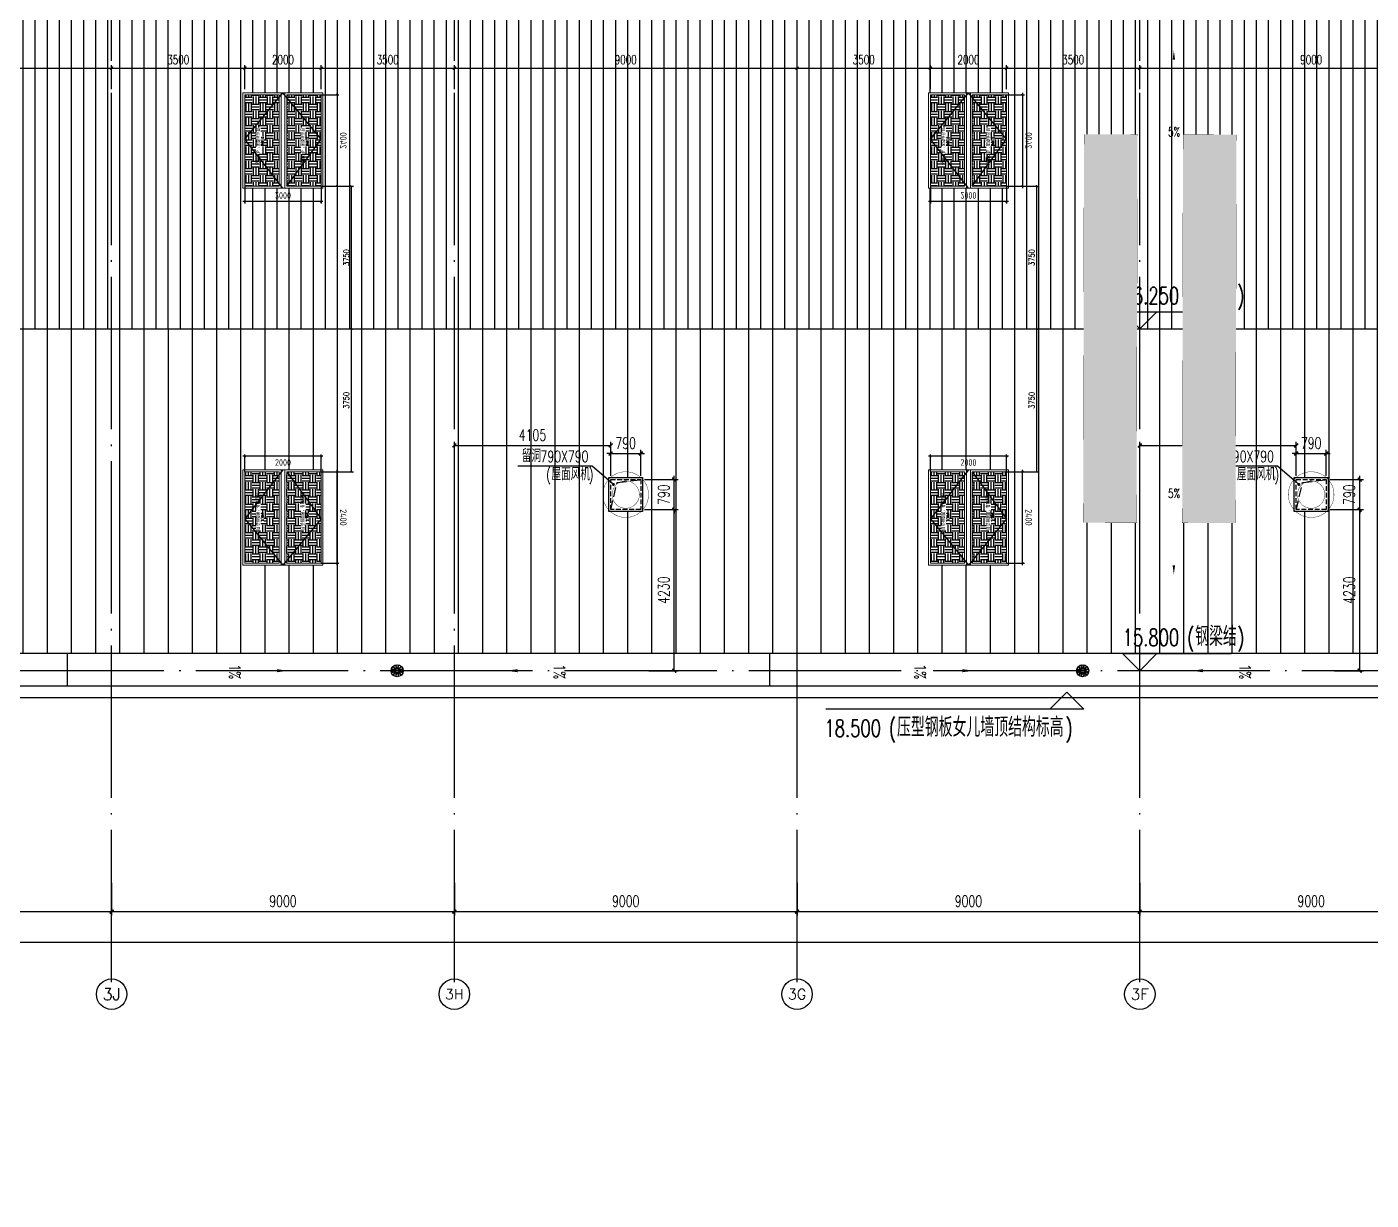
# Model space of a CAD drawing. Extents: x -1313754 to 847533, y 489853 to 941203.
# Drawn here: x 296921 to 332220, y 535016 to 565828 of the extents above; entities that cross this region are included whole.
import ezdxf
from ezdxf.enums import TextEntityAlignment as Align

# ---------------------------------------------------------------- set-up
doc = ezdxf.new("R2010")
doc.units = 0
doc.header["$LTSCALE"] = 1000
doc.header["$MEASUREMENT"] = 0
for name, pattern in [('DASH', [0.35, 0.25, -0.1]), ('DOTE', [2.42, 2, -0.2, 0.02, -0.2]), ('HIDDEN', [9.525, 6.35, -3.175])]:
    doc.linetypes.add(name, pattern=pattern)
doc.layers.get('Defpoints').update_dxf_attribs({"color": 210})
for name, color, linetype in [('99平面图例外参$0$A-HATCH-2', 251, 'Continuous'), ('A-AXIS-D', 1, 'Continuous'), ('A-AXIS-DOTE', 14, 'DOTE'), ('A-AXIS-DP', 126, 'Continuous'), ('A-AXIS-SYMB', 3, 'Continuous'), ('A-DRAIN', 142, 'Continuous'), ('A-HATCH-2', 251, 'Continuous'), ('A-LIN-V', 9, 'Continuous'), ('A-SFCE', 30, 'Continuous'), ('A-WINDOW', 140, 'Continuous'), ('AS-COLN', 6, 'Continuous'), ('AS-WALL', 40, 'Continuous'), ('AS-结构边线层', 200, 'Continuous'), ('DIM_SYMB', 3, 'Continuous'), ('E-电气标注', 84, 'Continuous'), ('PUB_TEXT', 7, 'Continuous'), ('SPACE', 7, 'Continuous'), ('SPACE_HATCH', 8, 'Continuous'), ('参考线', 8, 'Continuous'), ('外框', 1, 'HIDDEN'), ('文本', 4, 'Continuous'), ('暖通', 7, 'Continuous'), ('虹吸雨水斗', 6, 'Continuous')]:
    doc.layers.add(name, color=color, linetype=linetype)
doc.layers.add('A-加建区域', color=47, linetype='Continuous', plot=False)
doc.layers.add('成型线', color=3, linetype='Continuous', lineweight=18)
doc.styles.add('_TCH_AXIS', font='COMPLEX', dxfattribs={"bigfont": 'GBCBIG'})
doc.styles.add('_TCH_DIM', font='SIMPLEX', dxfattribs={"bigfont": 'GBCBIG'})
doc.styles.add('_TCH_DIM_T3', font='SIMPLEX', dxfattribs={"width": 0.705882, "bigfont": 'GBCBIG'})
doc.styles.add('_TCH_SPACE', font='SIMPLEX', dxfattribs={"height": 5, "bigfont": 'GBCBIG'})
doc.styles.get("Standard").update_dxf_attribs({"font": 'gbenor.shx', "bigfont": 'gbcbig.shx'})
doc.dimstyles.new('_TCH_ARCH&&100', dxfattribs={"dimtxt": 297.5, "dimasz": 100, "dimexe": 100, "dimexo": 100, "dimgap": 126.25, "dimtad": 1, "dimdec": 0, "dimzin": 0, "dimdsep": 46, "dimtxsty": '_TCH_DIM_T3', "dimblk": 'ARCHTICK', "dimcen": 0.09, "dimclrt": 7, "dimazin": 2, "dimtfac": 1, "dimtdec": 0, "dimtix": 1, "dimtmove": 2, "dimatfit": 3, "dimfxl": 0, "dimtolj": 1, "dimtzin": 0, "dimarcsym": 0})
doc.dimstyles.new('_TCH_ARCH&&50', dxfattribs={"dimtxt": 148.75, "dimasz": 50, "dimexe": 50, "dimexo": 50, "dimgap": 63.125, "dimtad": 1, "dimdec": 0, "dimzin": 0, "dimdsep": 46, "dimtxsty": '_TCH_DIM_T3', "dimblk": 'ARCHTICK', "dimcen": 0.09, "dimclrt": 7, "dimazin": 2, "dimtfac": 1, "dimtdec": 0, "dimtix": 1, "dimtmove": 2, "dimatfit": 3, "dimfxl": 0, "dimtolj": 1, "dimtzin": 0, "dimarcsym": 0})
doc.dimstyles.new('_TCH_ARCH&&80', dxfattribs={"dimtxt": 238, "dimasz": 80, "dimexe": 80, "dimexo": 80, "dimgap": 101, "dimtad": 1, "dimdec": 0, "dimzin": 0, "dimdsep": 46, "dimtxsty": '_TCH_DIM_T3', "dimblk": 'ARCHTICK', "dimcen": 0.09, "dimclrt": 7, "dimazin": 2, "dimtfac": 1, "dimtdec": 0, "dimtix": 1, "dimtmove": 2, "dimatfit": 3, "dimfxl": 0, "dimtolj": 1, "dimtzin": 0, "dimarcsym": 0})
pattern_1 = [(0, (0, 0), (187.5, 187.5), [187.5, -187.5]), (0, (0, 70.31), (187.5, 187.5), [187.5, -187.5]), (0, (0, 140.62), (187.5, 187.5), [187.5, -187.5]), (90, (23.44, 164.06), (-187.5, 187.5), [187.5, -187.5]), (90, (93.75, 164.06), (-187.5, 187.5), [187.5, -187.5]), (90, (164.06, 164.06), (-187.5, 187.5), [187.5, -187.5])]

# ---------------------------------------------------------------- blocks, each defined once
blk = doc.blocks.new('423432')
at = {"layer": 'A-AXIS-SYMB'}
for p, q in [((274177, 584820), (273727, 585270)), ((273727, 585270), (276577, 585270)), ((274177, 584820), (274627, 585270))]:
    blk.add_line(p, q, dxfattribs=at)
at = {"layer": 'PUB_TEXT', "style": '_TCH_DIM', "width": 0.705882}
for s, height, p in [('(', 446, (275422, 585470)), (')', 446, (276737, 585470)), ('15.800', 446.2, (273727, 585470))]:
    blk.add_text(s, height=height, dxfattribs=at).set_placement(p)
at = {"layer": 'PUB_TEXT', "style": '_TCH_DIM'}
blk.add_text('钢梁结', height=506.4, dxfattribs=at).set_placement((275632, 585470))
blk = doc.blocks.new('r43243')
at = {"layer": 'A-AXIS-SYMB'}
for p, q in [((274177, 557970), (273727, 558420)), ((273727, 558420), (276577, 558420)), ((274177, 557970), (274627, 558420))]:
    blk.add_line(p, q, dxfattribs=at)
at = {"layer": 'PUB_TEXT', "style": '_TCH_DIM', "width": 0.705882}
for s, height, p in [('(', 446, (275422, 558620)), (')', 446, (276737, 558620)), ('16.250', 446.2, (273727, 558620))]:
    blk.add_text(s, height=height, dxfattribs=at).set_placement(p)
at = {"layer": 'PUB_TEXT', "style": '_TCH_DIM'}
blk.add_text('钢梁结', height=506.4, dxfattribs=at).set_placement((275632, 558620))
blk = doc.blocks.new('rrrrrrrrrrrrrrrrrrrrr')
at = {"layer": 'A-HATCH-2'}
h = blk.add_hatch(dxfattribs=at)
h.set_pattern_fill('ANSI31', color=256, scale=200, angle=45)
h.set_pattern_definition([(90, (-500100, 0), (-317.5, 0), [])])
h.paths.add_polyline_path([(-313254.2, 565520), (-313554.2, 565520), (-313554.2, 557895), (-299145.1, 557895), (-266220, 557895), (-133684.3, 557895), (-128454.2, 557895), (-128454.2, 566420), (-313254.2, 566420)])
h = blk.add_hatch(dxfattribs=at)
h.set_pattern_fill('ANSI31', color=256, scale=400, angle=45)
h.set_pattern_definition([(90, (-500100, 0), (-635, 0), [])])
h.paths.add_polyline_path([(-266220, 557895), (-133684.3, 557895), (-128454.2, 557895), (-128454.2, 549370), (-313554.2, 549370), (-313554.2, 557895), (-278850, 557895)])
at = {"layer": 'A-AXIS-SYMB'}
for p, q in [((-175870, 548360), (-176320, 547910)), ((-175870, 548360), (-175420, 547910)), ((-175420, 547910), (-182200, 547910))]:
    blk.add_line(p, q, dxfattribs=at)
for points in [[(-173060, 563275, 0, 0, 0), (-173060, 565205, 0, 64, 0), (-173060, 564965, 0, 0, 0)], [(-173060, 553375, 0, 0, 0), (-173060, 551445, 0, 64, 0), (-173060, 551685, 0, 0, 0)]]:
    blk.add_lwpolyline(points, format="xyseb", dxfattribs=at)
at = {"layer": 'A-LIN-V'}
blk.add_lwpolyline([(-128454.2, 549370), (-313554.2, 549370)], dxfattribs=at)
at = {"layer": 'A-SFCE'}
for points in [[(-313554.2, 564570), (-313554.2, 548519.9), (-128454.2, 548519.9), (-128454.2, 621119.9), (-296103.2, 621120), (-313554.2, 567335.8), (-313554.2, 566670), (-313254.2, 566670)], [(-313254.2, 564870), (-313854.2, 564870), (-313854.2, 548219.9), (-128154.2, 548219.9)], [(-313554.2, 557895), (-128454.2, 557895)]]:
    blk.add_lwpolyline(points, dxfattribs=at)
at = {"layer": 'A-WINDOW'}
for name, p in [('r43243', (-448131.6, -75)), ('423432', (-448131.6, -35900))]:
    blk.add_blockref(name, p, dxfattribs=at)
at = {"layer": 'PUB_TEXT', "style": '_TCH_DIM', "width": 0.705882}
for s, height, p in [('5%', 238, (-173212, 562953)), ('5%', 238, (-173212, 553459)), ('18.500', 446.25, (-182235, 547185)), ('(', 446.2, (-180540, 547185)), (')', 446.2, (-175906.6, 547185))]:
    blk.add_text(s, height=height, dxfattribs=at).set_placement(p)
at = {"layer": 'PUB_TEXT', "style": '_TCH_DIM'}
blk.add_text('压型钢板女儿墙顶结构标高', height=506.383, dxfattribs=at).set_placement((-180330, 547185))
blk = doc.blocks.new('_ArchTick')
at = {"color": 0, "linetype": 'ByBlock', "const_width": 0.4}
blk.add_lwpolyline([(-0.5, -0.5), (0.5, 0.5)], dxfattribs=at)
blk = doc.blocks.new('44')
at = {"layer": 'A-AXIS-DP', "color": 1}
for p, q in [((280302, 745270), (280302, 747370)), ((277446, 744900), (279946, 744900))]:
    blk.add_line(p, q, dxfattribs=at)
for p, xscale, yscale, zscale, rotation in [((280302, 747320), -50.00000000000003, 50.00000000000003, 50.00000000000001, 270), ((280302, 745320), -50.00000000000001, 50.00000000000001, 50.00000000000001, 90), ((279896, 744900), -50, 50, 50, 180)]:
    blk.add_blockref('_ArchTick', p, dxfattribs=dict(at, xscale=xscale, yscale=yscale, zscale=zscale, rotation=rotation))
at = {"layer": 'A-AXIS-DP', "color": 1, "xscale": -50, "yscale": 50, "zscale": 50}
blk.add_blockref('_ArchTick', (277496, 744900), dxfattribs=at)
at = {"layer": 'A-AXIS-DP', "color": 1, "insert": (278696, 744737), "char_height": 175, "attachment_point": 5, "rotation": 180}
blk.add_mtext('\\A1;2400', dxfattribs=at)
blk.add_wipeout([(277446, 745270), (279946, 745270), (279946, 747370), (277446, 747370)]).dxf.layer = '参考线'
at = {"layer": 'SPACE_HATCH'}
h = blk.add_hatch(dxfattribs=at)
h.set_pattern_fill('土壤', color=1, scale=50, style=0)
h.set_pattern_definition(pattern_1)
h.paths.add_polyline_path([(277496, 746420), (279896, 746420), (279896, 747320), (277496, 747320)])
h.paths.add_polyline_path([(278352, 746904), (279057, 746904), (279057, 747034), (278352, 747034)])
h.paths.add_polyline_path([(278591, 746811), (278817, 746811), (278817, 746895), (278591, 746895)])
h = blk.add_hatch(dxfattribs=at)
h.set_pattern_fill('土壤', color=1, scale=50, style=0)
h.set_pattern_definition(pattern_1)
h.paths.add_polyline_path([(277496, 746220), (279896, 746220), (279896, 745320), (277496, 745320)])
h.paths.add_polyline_path([(278352, 745724), (279057, 745724), (279057, 745854), (278352, 745854)])
h.paths.add_polyline_path([(278591, 745631), (278817, 745631), (278817, 745715), (278591, 745715)])
at = {"layer": 'A-AXIS-DP', "color": 1}
for p, q in [((279906, 747320), (280352, 747320)), ((277496, 745320), (277496, 744850)), ((279896, 745320), (279896, 744850)), ((279906, 745320), (280352, 745320))]:
    blk.add_line(p, q, dxfattribs=at)
at = {"layer": '外框'}
for points in [[(279946, 746320), (278658, 747320), (277446, 746320)], [(279896, 746220), (278658, 745320), (277446, 746320)]]:
    blk.add_lwpolyline(points, dxfattribs=at)
at = {"layer": '成型线'}
for p, q in [((279946, 745270), (279946, 747370)), ((277446, 746370), (279946, 746370)), ((277446, 746270), (279946, 746270)), ((277496, 746420), (279896, 746420)), ((277496, 746220), (279896, 746220))]:
    blk.add_line(p, q, dxfattribs=at)
for points in [[(279946, 745270), (277446, 745270), (277446, 747370), (279946, 747370)], [(277496, 746420), (277496, 747320), (279896, 747320), (279896, 746420)], [(279896, 746220), (279896, 745320), (277496, 745320), (277496, 746220)]]:
    blk.add_lwpolyline(points, dxfattribs=at)
at = {"layer": 'A-AXIS-DP', "color": 1, "insert": (280139, 746320), "char_height": 175, "attachment_point": 5, "rotation": 270}
blk.add_mtext('\\A1;2000', dxfattribs=at)
at = {"layer": 'SPACE', "color": 1, "style": '_TCH_SPACE'}
for p in [(278365, 746930), (278365, 745750)]:
    blk.add_text('自然排烟窗，有效面积', height=96.5, dxfattribs=at).set_placement(p)
at = {"layer": 'SPACE', "color": 1, "style": '_TCH_SPACE', "width": 0.705882}
for s, height, p in [('2.16m', 59.5, (278600, 746828)), ('2', 29.8, (278792, 746863)), ('2.16m', 59.5, (278600, 745648)), ('2', 29.8, (278792, 745683))]:
    blk.add_text(s, height=height, dxfattribs=at).set_placement(p)
blk = doc.blocks.new('*D2538')
at = {"layer": 'A-WINDOW', "color": 0, "lineweight": -2}
for p, q in [((367696, 714320), (368446, 714320)), ((368396, 710570), (368396, 714320)), ((367696, 710570), (368446, 710570))]:
    blk.add_line(p, q, dxfattribs=at)
at = {"layer": 'Defpoints', "color": 0}
for p in [(367646, 714320), (368396, 714320), (367646, 710570)]:
    blk.add_point(p, dxfattribs=at)
at = {"layer": 'A-WINDOW', "color": 0, "lineweight": -2, "xscale": 50, "yscale": 50, "zscale": 50}
for p, rotation in [((368396, 714320), 90), ((368396, 710570), 270)]:
    blk.add_blockref('_ArchTick', p, dxfattribs=dict(at, rotation=rotation))
at = {"layer": 'A-WINDOW', "color": 7, "insert": (368258, 712445), "char_height": 148.8, "attachment_point": 5, "rotation": 90, "style": '_TCH_DIM_T3'}
blk.add_mtext('\\A1;3750', dxfattribs=at)
blk = doc.blocks.new('*D2539')
at = {"layer": 'A-WINDOW', "color": 0, "lineweight": -2}
for p, q in [((367696, 718070), (368446, 718070)), ((368396, 714320), (368396, 718070)), ((367696, 714320), (368446, 714320))]:
    blk.add_line(p, q, dxfattribs=at)
at = {"layer": 'Defpoints', "color": 0}
for p in [(367646, 718070), (368396, 718070), (367646, 714320)]:
    blk.add_point(p, dxfattribs=at)
at = {"layer": 'A-WINDOW', "color": 0, "lineweight": -2, "xscale": 50, "yscale": 50, "zscale": 50}
for p, rotation in [((368396, 718070), 90), ((368396, 714320), 270)]:
    blk.add_blockref('_ArchTick', p, dxfattribs=dict(at, rotation=rotation))
at = {"layer": 'A-WINDOW', "color": 7, "insert": (368258, 716195), "char_height": 148.8, "attachment_point": 5, "rotation": 90, "style": '_TCH_DIM_T3'}
blk.add_mtext('\\A1;3750', dxfattribs=at)
blk = doc.blocks.new('*D1984')
at = {"layer": 'A-AXIS-DP', "color": 0, "lineweight": -2}
for p, q in [((290146, 564191), (290146, 564825)), ((299146, 564191), (299146, 564825)), ((290146, 564745), (299146, 564745))]:
    blk.add_line(p, q, dxfattribs=at)
at = {"layer": 'Defpoints', "color": 0}
for p in [(299146, 564745), (290146, 564111), (299146, 564111)]:
    blk.add_point(p, dxfattribs=at)
at = {"layer": 'A-AXIS-DP', "color": 0, "lineweight": -2, "xscale": 80, "yscale": 80, "zscale": 80, "rotation": 180}
blk.add_blockref('_ArchTick', (290146, 564745), dxfattribs=at)
at = {"layer": 'A-AXIS-DP', "color": 0, "lineweight": -2, "xscale": 80, "yscale": 80, "zscale": 80}
blk.add_blockref('_ArchTick', (299146, 564745), dxfattribs=at)
at = {"layer": 'A-AXIS-DP', "color": 7, "insert": (294646, 564965), "char_height": 238, "attachment_point": 5, "style": '_TCH_DIM_T3'}
blk.add_mtext('\\A1;9000', dxfattribs=at)
blk = doc.blocks.new('*D1985')
at = {"layer": 'A-AXIS-DP', "color": 0, "lineweight": -2}
for p, q in [((299146, 564191), (299146, 564825)), ((302646, 564191), (302646, 564825)), ((299146, 564745), (302646, 564745))]:
    blk.add_line(p, q, dxfattribs=at)
at = {"layer": 'Defpoints', "color": 0}
for p in [(302646, 564745), (299146, 564111), (302646, 564111)]:
    blk.add_point(p, dxfattribs=at)
at = {"layer": 'A-AXIS-DP', "color": 0, "lineweight": -2, "xscale": 80, "yscale": 80, "zscale": 80, "rotation": 180}
blk.add_blockref('_ArchTick', (299146, 564745), dxfattribs=at)
at = {"layer": 'A-AXIS-DP', "color": 0, "lineweight": -2, "xscale": 80, "yscale": 80, "zscale": 80}
blk.add_blockref('_ArchTick', (302646, 564745), dxfattribs=at)
at = {"layer": 'A-AXIS-DP', "color": 7, "insert": (300896, 564965), "char_height": 238, "attachment_point": 5, "style": '_TCH_DIM_T3'}
blk.add_mtext('\\A1;3500', dxfattribs=at)
blk = doc.blocks.new('*D1986')
at = {"layer": 'A-AXIS-DP', "color": 0, "lineweight": -2}
for p, q in [((302646, 564191), (302646, 564825)), ((304646, 564191), (304646, 564825)), ((302646, 564745), (304646, 564745))]:
    blk.add_line(p, q, dxfattribs=at)
at = {"layer": 'Defpoints', "color": 0}
for p in [(304646, 564745), (302646, 564111), (304646, 564111)]:
    blk.add_point(p, dxfattribs=at)
at = {"layer": 'A-AXIS-DP', "color": 0, "lineweight": -2, "xscale": 80, "yscale": 80, "zscale": 80, "rotation": 180}
blk.add_blockref('_ArchTick', (302646, 564745), dxfattribs=at)
at = {"layer": 'A-AXIS-DP', "color": 0, "lineweight": -2, "xscale": 80, "yscale": 80, "zscale": 80}
blk.add_blockref('_ArchTick', (304646, 564745), dxfattribs=at)
at = {"layer": 'A-AXIS-DP', "color": 7, "insert": (303646, 564965), "char_height": 238, "attachment_point": 5, "style": '_TCH_DIM_T3'}
blk.add_mtext('\\A1;2000', dxfattribs=at)
blk = doc.blocks.new('*D1987')
at = {"layer": 'A-AXIS-DP', "color": 0, "lineweight": -2}
for p, q in [((304646, 564191), (304646, 564825)), ((308146, 564191), (308146, 564825)), ((304646, 564745), (308146, 564745))]:
    blk.add_line(p, q, dxfattribs=at)
at = {"layer": 'Defpoints', "color": 0}
for p in [(308146, 564745), (304646, 564111), (308146, 564111)]:
    blk.add_point(p, dxfattribs=at)
at = {"layer": 'A-AXIS-DP', "color": 0, "lineweight": -2, "xscale": 80, "yscale": 80, "zscale": 80, "rotation": 180}
blk.add_blockref('_ArchTick', (304646, 564745), dxfattribs=at)
at = {"layer": 'A-AXIS-DP', "color": 0, "lineweight": -2, "xscale": 80, "yscale": 80, "zscale": 80}
blk.add_blockref('_ArchTick', (308146, 564745), dxfattribs=at)
at = {"layer": 'A-AXIS-DP', "color": 7, "insert": (306396, 564965), "char_height": 238, "attachment_point": 5, "style": '_TCH_DIM_T3'}
blk.add_mtext('\\A1;3500', dxfattribs=at)
blk = doc.blocks.new('*D1988')
at = {"layer": 'A-AXIS-DP', "color": 0, "lineweight": -2}
for p, q in [((308146, 564191), (308146, 564825)), ((317146, 564191), (317146, 564825)), ((308146, 564745), (317146, 564745))]:
    blk.add_line(p, q, dxfattribs=at)
at = {"layer": 'Defpoints', "color": 0}
for p in [(317146, 564745), (308146, 564111), (317146, 564111)]:
    blk.add_point(p, dxfattribs=at)
at = {"layer": 'A-AXIS-DP', "color": 0, "lineweight": -2, "xscale": 80, "yscale": 80, "zscale": 80, "rotation": 180}
blk.add_blockref('_ArchTick', (308146, 564745), dxfattribs=at)
at = {"layer": 'A-AXIS-DP', "color": 0, "lineweight": -2, "xscale": 80, "yscale": 80, "zscale": 80}
blk.add_blockref('_ArchTick', (317146, 564745), dxfattribs=at)
at = {"layer": 'A-AXIS-DP', "color": 7, "insert": (312646, 564965), "char_height": 238, "attachment_point": 5, "style": '_TCH_DIM_T3'}
blk.add_mtext('\\A1;9000', dxfattribs=at)
blk = doc.blocks.new('*D1989')
at = {"layer": 'A-AXIS-DP', "color": 0, "lineweight": -2}
for p, q in [((317146, 564191), (317146, 564825)), ((320646, 564191), (320646, 564825)), ((317146, 564745), (320646, 564745))]:
    blk.add_line(p, q, dxfattribs=at)
at = {"layer": 'Defpoints', "color": 0}
for p in [(320646, 564745), (317146, 564111), (320646, 564111)]:
    blk.add_point(p, dxfattribs=at)
at = {"layer": 'A-AXIS-DP', "color": 0, "lineweight": -2, "xscale": 80, "yscale": 80, "zscale": 80, "rotation": 180}
blk.add_blockref('_ArchTick', (317146, 564745), dxfattribs=at)
at = {"layer": 'A-AXIS-DP', "color": 0, "lineweight": -2, "xscale": 80, "yscale": 80, "zscale": 80}
blk.add_blockref('_ArchTick', (320646, 564745), dxfattribs=at)
at = {"layer": 'A-AXIS-DP', "color": 7, "insert": (318896, 564965), "char_height": 238, "attachment_point": 5, "style": '_TCH_DIM_T3'}
blk.add_mtext('\\A1;3500', dxfattribs=at)
blk = doc.blocks.new('*D1990')
at = {"layer": 'A-AXIS-DP', "color": 0, "lineweight": -2}
for p, q in [((320646, 564191), (320646, 564825)), ((322646, 564191), (322646, 564825)), ((320646, 564745), (322646, 564745))]:
    blk.add_line(p, q, dxfattribs=at)
at = {"layer": 'Defpoints', "color": 0}
for p in [(322646, 564745), (320646, 564111), (322646, 564111)]:
    blk.add_point(p, dxfattribs=at)
at = {"layer": 'A-AXIS-DP', "color": 0, "lineweight": -2, "xscale": 80, "yscale": 80, "zscale": 80, "rotation": 180}
blk.add_blockref('_ArchTick', (320646, 564745), dxfattribs=at)
at = {"layer": 'A-AXIS-DP', "color": 0, "lineweight": -2, "xscale": 80, "yscale": 80, "zscale": 80}
blk.add_blockref('_ArchTick', (322646, 564745), dxfattribs=at)
at = {"layer": 'A-AXIS-DP', "color": 7, "insert": (321646, 564965), "char_height": 238, "attachment_point": 5, "style": '_TCH_DIM_T3'}
blk.add_mtext('\\A1;2000', dxfattribs=at)
blk = doc.blocks.new('*D1991')
at = {"layer": 'A-AXIS-DP', "color": 0, "lineweight": -2}
for p, q in [((322646, 564191), (322646, 564825)), ((326146, 564191), (326146, 564825)), ((322646, 564745), (326146, 564745))]:
    blk.add_line(p, q, dxfattribs=at)
at = {"layer": 'Defpoints', "color": 0}
for p in [(326146, 564745), (322646, 564111), (326146, 564111)]:
    blk.add_point(p, dxfattribs=at)
at = {"layer": 'A-AXIS-DP', "color": 0, "lineweight": -2, "xscale": 80, "yscale": 80, "zscale": 80, "rotation": 180}
blk.add_blockref('_ArchTick', (322646, 564745), dxfattribs=at)
at = {"layer": 'A-AXIS-DP', "color": 0, "lineweight": -2, "xscale": 80, "yscale": 80, "zscale": 80}
blk.add_blockref('_ArchTick', (326146, 564745), dxfattribs=at)
at = {"layer": 'A-AXIS-DP', "color": 7, "insert": (324396, 564965), "char_height": 238, "attachment_point": 5, "style": '_TCH_DIM_T3'}
blk.add_mtext('\\A1;3500', dxfattribs=at)
blk = doc.blocks.new('*D1992')
at = {"layer": 'A-AXIS-DP', "color": 0, "lineweight": -2}
for p, q in [((326146, 564191), (326146, 564825)), ((335146, 564191), (335146, 564825)), ((326146, 564745), (335146, 564745))]:
    blk.add_line(p, q, dxfattribs=at)
at = {"layer": 'Defpoints', "color": 0}
for p in [(335146, 564745), (326146, 564111), (335146, 564111)]:
    blk.add_point(p, dxfattribs=at)
at = {"layer": 'A-AXIS-DP', "color": 0, "lineweight": -2, "xscale": 80, "yscale": 80, "zscale": 80, "rotation": 180}
blk.add_blockref('_ArchTick', (326146, 564745), dxfattribs=at)
at = {"layer": 'A-AXIS-DP', "color": 0, "lineweight": -2, "xscale": 80, "yscale": 80, "zscale": 80}
blk.add_blockref('_ArchTick', (335146, 564745), dxfattribs=at)
at = {"layer": 'A-AXIS-DP', "color": 7, "insert": (330646, 564965), "char_height": 238, "attachment_point": 5, "style": '_TCH_DIM_T3'}
blk.add_mtext('\\A1;9000', dxfattribs=at)
blk = doc.blocks.new('*D1274')
at = {"layer": 'A-AXIS-D', "color": 0, "lineweight": -2}
for p, q in [((10882, -261470), (10882, -262328)), ((19882, -261470), (19882, -262328)), ((10882, -262228), (19882, -262228))]:
    blk.add_line(p, q, dxfattribs=at)
at = {"layer": 'Defpoints', "color": 0}
for p in [(10882, -261370), (19882, -261370), (19882, -262228)]:
    blk.add_point(p, dxfattribs=at)
at = {"layer": 'A-AXIS-D', "color": 0, "lineweight": -2, "xscale": 100, "yscale": 100, "zscale": 100, "rotation": 180}
blk.add_blockref('_ArchTick', (10882, -262228), dxfattribs=at)
at = {"layer": 'A-AXIS-D', "color": 0, "lineweight": -2, "xscale": 100, "yscale": 100, "zscale": 100}
blk.add_blockref('_ArchTick', (19882, -262228), dxfattribs=at)
at = {"layer": 'A-AXIS-D', "color": 7, "insert": (15382, -261953), "char_height": 297.5, "attachment_point": 5, "style": '_TCH_DIM_T3'}
blk.add_mtext('\\A1;9000', dxfattribs=at)
blk = doc.blocks.new('*D1275')
at = {"layer": 'A-AXIS-D', "color": 0, "lineweight": -2}
for p, q in [((19882, -261470), (19882, -262328)), ((28882, -261470), (28882, -262328)), ((19882, -262228), (28882, -262228))]:
    blk.add_line(p, q, dxfattribs=at)
at = {"layer": 'Defpoints', "color": 0}
for p in [(19882, -261370), (28882, -261370), (28882, -262228)]:
    blk.add_point(p, dxfattribs=at)
at = {"layer": 'A-AXIS-D', "color": 0, "lineweight": -2, "xscale": 100, "yscale": 100, "zscale": 100, "rotation": 180}
blk.add_blockref('_ArchTick', (19882, -262228), dxfattribs=at)
at = {"layer": 'A-AXIS-D', "color": 0, "lineweight": -2, "xscale": 100, "yscale": 100, "zscale": 100}
blk.add_blockref('_ArchTick', (28882, -262228), dxfattribs=at)
at = {"layer": 'A-AXIS-D', "color": 7, "insert": (24382, -261953), "char_height": 297.5, "attachment_point": 5, "style": '_TCH_DIM_T3'}
blk.add_mtext('\\A1;9000', dxfattribs=at)
blk = doc.blocks.new('*D1276')
at = {"layer": 'A-AXIS-D', "color": 0, "lineweight": -2}
for p, q in [((28882, -261470), (28882, -262328)), ((37882, -261470), (37882, -262328)), ((28882, -262228), (37882, -262228))]:
    blk.add_line(p, q, dxfattribs=at)
at = {"layer": 'Defpoints', "color": 0}
for p in [(28882, -261370), (37882, -261370), (37882, -262228)]:
    blk.add_point(p, dxfattribs=at)
at = {"layer": 'A-AXIS-D', "color": 0, "lineweight": -2, "xscale": 100, "yscale": 100, "zscale": 100, "rotation": 180}
blk.add_blockref('_ArchTick', (28882, -262228), dxfattribs=at)
at = {"layer": 'A-AXIS-D', "color": 0, "lineweight": -2, "xscale": 100, "yscale": 100, "zscale": 100}
blk.add_blockref('_ArchTick', (37882, -262228), dxfattribs=at)
at = {"layer": 'A-AXIS-D', "color": 7, "insert": (33382, -261953), "char_height": 297.5, "attachment_point": 5, "style": '_TCH_DIM_T3'}
blk.add_mtext('\\A1;9000', dxfattribs=at)
blk = doc.blocks.new('*D1277')
at = {"layer": 'A-AXIS-D', "color": 0, "lineweight": -2}
for p, q in [((37882, -261470), (37882, -262328)), ((46882, -261470), (46882, -262328)), ((37882, -262228), (46882, -262228))]:
    blk.add_line(p, q, dxfattribs=at)
at = {"layer": 'Defpoints', "color": 0}
for p in [(37882, -261370), (46882, -261370), (46882, -262228)]:
    blk.add_point(p, dxfattribs=at)
at = {"layer": 'A-AXIS-D', "color": 0, "lineweight": -2, "xscale": 100, "yscale": 100, "zscale": 100, "rotation": 180}
blk.add_blockref('_ArchTick', (37882, -262228), dxfattribs=at)
at = {"layer": 'A-AXIS-D', "color": 0, "lineweight": -2, "xscale": 100, "yscale": 100, "zscale": 100}
blk.add_blockref('_ArchTick', (46882, -262228), dxfattribs=at)
at = {"layer": 'A-AXIS-D', "color": 7, "insert": (42382, -261953), "char_height": 297.5, "attachment_point": 5, "style": '_TCH_DIM_T3'}
blk.add_mtext('\\A1;9000', dxfattribs=at)
blk = doc.blocks.new('*D1278')
at = {"layer": 'A-AXIS-D', "color": 0, "lineweight": -2}
for p, q in [((46882, -261470), (46882, -262328)), ((55882, -261470), (55882, -262328)), ((46882, -262228), (55882, -262228))]:
    blk.add_line(p, q, dxfattribs=at)
at = {"layer": 'Defpoints', "color": 0}
for p in [(46882, -261370), (55882, -261370), (55882, -262228)]:
    blk.add_point(p, dxfattribs=at)
at = {"layer": 'A-AXIS-D', "color": 0, "lineweight": -2, "xscale": 100, "yscale": 100, "zscale": 100, "rotation": 180}
blk.add_blockref('_ArchTick', (46882, -262228), dxfattribs=at)
at = {"layer": 'A-AXIS-D', "color": 0, "lineweight": -2, "xscale": 100, "yscale": 100, "zscale": 100}
blk.add_blockref('_ArchTick', (55882, -262228), dxfattribs=at)
at = {"layer": 'A-AXIS-D', "color": 7, "insert": (51382, -261953), "char_height": 297.5, "attachment_point": 5, "style": '_TCH_DIM_T3'}
blk.add_mtext('\\A1;9000', dxfattribs=at)
blk = doc.blocks.new('*D1408')
at = {"layer": 'A-AXIS-D', "color": 0, "lineweight": -2}
for p, q in [((-93018, -261570), (-93018, -263128)), ((92682, -261570), (92682, -263128)), ((-93018, -263028), (92682, -263028))]:
    blk.add_line(p, q, dxfattribs=at)
at = {"layer": 'Defpoints', "color": 0}
for p in [(-93018, -261470), (92682, -261470), (92682, -263028)]:
    blk.add_point(p, dxfattribs=at)
at = {"layer": 'A-AXIS-D', "color": 0, "lineweight": -2, "xscale": 100, "yscale": 100, "zscale": 100, "rotation": 180}
blk.add_blockref('_ArchTick', (-93018, -263028), dxfattribs=at)
at = {"layer": 'A-AXIS-D', "color": 0, "lineweight": -2, "xscale": 100, "yscale": 100, "zscale": 100}
blk.add_blockref('_ArchTick', (92682, -263028), dxfattribs=at)
at = {"layer": 'A-AXIS-D', "color": 7, "insert": (-168, -262753), "char_height": 297.5, "attachment_point": 5, "style": '_TCH_DIM_T3'}
blk.add_mtext('\\A1;185700', dxfattribs=at)
blk = doc.blocks.new('*D138')
at = {"layer": 'A-AXIS-DP', "color": 0, "lineweight": -2}
for p, q in [((-495, 395), (-1374, 395)), ((-1274, 395), (-1274, 495)), ((-1274, 395), (-1274, -395)), ((-495, -395), (-1374, -395)), ((-1274, -395), (-1274, -495))]:
    blk.add_line(p, q, dxfattribs=at)
at = {"layer": 'Defpoints', "color": 0}
for p in [(-395, 395), (-1274, -395), (-395, -395)]:
    blk.add_point(p, dxfattribs=at)
at = {"layer": 'A-AXIS-DP', "color": 0, "lineweight": -2, "xscale": 100, "yscale": 100, "zscale": 100}
for p, rotation in [((-1274, 395), 270), ((-1274, -395), 90)]:
    blk.add_blockref('_ArchTick', p, dxfattribs=dict(at, rotation=rotation))
at = {"layer": 'A-AXIS-DP', "color": 7, "insert": (-999, 0), "char_height": 297.5, "attachment_point": 5, "rotation": 270, "style": '_TCH_DIM_T3'}
blk.add_mtext('\\A1;790', dxfattribs=at)
blk = doc.blocks.new('*D139')
at = {"layer": 'A-AXIS-DP', "color": 0, "lineweight": -2}
for p, q in [((-395, -495), (-395, -1178)), ((395, -495), (395, -1178)), ((-395, -1078), (-495, -1078)), ((395, -1078), (-395, -1078)), ((395, -1078), (495, -1078))]:
    blk.add_line(p, q, dxfattribs=at)
at = {"layer": 'Defpoints', "color": 0}
for p in [(-395, -395), (395, -395), (-395, -1078)]:
    blk.add_point(p, dxfattribs=at)
at = {"layer": 'A-AXIS-DP', "color": 0, "lineweight": -2, "xscale": 100, "yscale": 100, "zscale": 100}
blk.add_blockref('_ArchTick', (-395, -1078), dxfattribs=at)
at = {"layer": 'A-AXIS-DP', "color": 0, "lineweight": -2, "xscale": 100, "yscale": 100, "zscale": 100, "rotation": 180}
blk.add_blockref('_ArchTick', (395, -1078), dxfattribs=at)
at = {"layer": 'A-AXIS-DP', "color": 7, "insert": (0, -1353), "char_height": 297.5, "attachment_point": 5, "rotation": 180, "style": '_TCH_DIM_T3'}
blk.add_mtext('\\A1;790', dxfattribs=at)
blk = doc.blocks.new('*D2420')
at = {"layer": 'A-AXIS-DP', "color": 0, "lineweight": -2}
for p, q in [((331255, 553150), (332020, 553150)), ((331920, 548920), (331920, 553150)), ((331255, 548920), (332020, 548920))]:
    blk.add_line(p, q, dxfattribs=at)
at = {"layer": 'Defpoints', "color": 0}
for p in [(331155, 553150), (331920, 553150), (331155, 548920)]:
    blk.add_point(p, dxfattribs=at)
at = {"layer": 'A-AXIS-DP', "color": 0, "lineweight": -2, "xscale": 100, "yscale": 100, "zscale": 100}
for p, rotation in [((331920, 553150), 90), ((331920, 548920), 270)]:
    blk.add_blockref('_ArchTick', p, dxfattribs=dict(at, rotation=rotation))
at = {"layer": 'A-AXIS-DP', "color": 7, "insert": (331645, 551035), "char_height": 297.5, "attachment_point": 5, "rotation": 90, "style": '_TCH_DIM_T3'}
blk.add_mtext('\\A1;4230', dxfattribs=at)
blk = doc.blocks.new('*D2421')
at = {"layer": 'A-AXIS-DP', "color": 0, "lineweight": -2}
for p, q in [((313255, 553150), (314020, 553150)), ((313920, 548920), (313920, 553150)), ((313255, 548920), (314020, 548920))]:
    blk.add_line(p, q, dxfattribs=at)
at = {"layer": 'Defpoints', "color": 0}
for p in [(313155, 553150), (313920, 553150), (313155, 548920)]:
    blk.add_point(p, dxfattribs=at)
at = {"layer": 'A-AXIS-DP', "color": 0, "lineweight": -2, "xscale": 100, "yscale": 100, "zscale": 100}
for p, rotation in [((313920, 553150), 90), ((313920, 548920), 270)]:
    blk.add_blockref('_ArchTick', p, dxfattribs=dict(at, rotation=rotation))
at = {"layer": 'A-AXIS-DP', "color": 7, "insert": (313645, 551035), "char_height": 297.5, "attachment_point": 5, "rotation": 90, "style": '_TCH_DIM_T3'}
blk.add_mtext('\\A1;4230', dxfattribs=at)
blk = doc.blocks.new('*D2498')
at = {"layer": 'A-AXIS-DP', "color": 0, "lineweight": -2}
for p, q in [((326146, 554040), (326146, 554935)), ((330251, 554040), (330251, 554935)), ((326146, 554835), (330251, 554835))]:
    blk.add_line(p, q, dxfattribs=at)
at = {"layer": 'Defpoints', "color": 0}
for p in [(330251, 554835), (326146, 553940), (330251, 553940)]:
    blk.add_point(p, dxfattribs=at)
at = {"layer": 'A-AXIS-DP', "color": 0, "lineweight": -2, "xscale": 100, "yscale": 100, "zscale": 100, "rotation": 180}
blk.add_blockref('_ArchTick', (326146, 554835), dxfattribs=at)
at = {"layer": 'A-AXIS-DP', "color": 0, "lineweight": -2, "xscale": 100, "yscale": 100, "zscale": 100}
blk.add_blockref('_ArchTick', (330251, 554835), dxfattribs=at)
at = {"layer": 'A-AXIS-DP', "color": 7, "insert": (328198, 555110), "char_height": 297.5, "attachment_point": 5, "style": '_TCH_DIM_T3'}
blk.add_mtext('\\A1;4105', dxfattribs=at)
blk = doc.blocks.new('*D2502')
at = {"layer": 'A-AXIS-DP', "color": 0, "lineweight": -2}
for p, q in [((308146, 554040), (308146, 554935)), ((312251, 554040), (312251, 554935)), ((308146, 554835), (312251, 554835))]:
    blk.add_line(p, q, dxfattribs=at)
at = {"layer": 'Defpoints', "color": 0}
for p in [(312251, 554835), (308146, 553940), (312251, 553940)]:
    blk.add_point(p, dxfattribs=at)
at = {"layer": 'A-AXIS-DP', "color": 0, "lineweight": -2, "xscale": 100, "yscale": 100, "zscale": 100, "rotation": 180}
blk.add_blockref('_ArchTick', (308146, 554835), dxfattribs=at)
at = {"layer": 'A-AXIS-DP', "color": 0, "lineweight": -2, "xscale": 100, "yscale": 100, "zscale": 100}
blk.add_blockref('_ArchTick', (312251, 554835), dxfattribs=at)
at = {"layer": 'A-AXIS-DP', "color": 7, "insert": (310198, 555110), "char_height": 297.5, "attachment_point": 5, "style": '_TCH_DIM_T3'}
blk.add_mtext('\\A1;4105', dxfattribs=at)
blk = doc.blocks.new('w42343eeee')
blk.add_wipeout([(367285, 568212), (365883, 568215), (365906, 578415), (367306, 578412)]).dxf.layer = '参考线'
at = {"layer": '99平面图例外参$0$A-HATCH-2'}
h = blk.add_hatch(dxfattribs=at)
h.set_pattern_fill('ANSI33', color=256, scale=75)
h.set_pattern_definition([(45, (1135667.22, 924695.12), (-168.3798, 168.3798), []), (45, (1135835.6, 924695.12), (-168.3798, 168.3798), [119.0625, -59.53125])])
h.paths.add_polyline_path([(366843, 550430), (365843, 550432)])
h.paths.add_polyline_path([(365906, 578415), (367306, 578412), (367283, 568212), (365883, 568215)])
at = {"layer": 'E-电气标注', "color": 1, "const_width": 5}
blk.add_lwpolyline([(365906, 578415), (365883, 568215), (367283, 568212), (367306, 578412)], close=True, dxfattribs=at)
blk = doc.blocks.new('w242343')
at = {"layer": 'A-SFCE', "rotation": 0.1299680659603089}
for p in [(40598426777.721481, 3385028275.240193), (40598429377.724663, 3385028275.24018)]:
    blk.add_blockref('w42343eeee', p, dxfattribs=at)
for p in [(40598426818.43869, 3385010325.286374), (40598429418.441841, 3385010325.286362)]:
    blk.add_blockref('w42343eeee', p, dxfattribs=at)
blk = doc.blocks.new('w4234233')
at = {"layer": 'A-AXIS-SYMB'}
for points in [[(355546, 826830, 0, 0, 0), (355546, 825680, 0, 80, 0), (355546, 825980, 0, 0, 0)], [(355546, 818810, 0, 0, 0), (355546, 819960, 0, 80, 0), (355546, 819660, 0, 0, 0)]]:
    blk.add_lwpolyline(points, format="xyseb", dxfattribs=at)
at = {"layer": 'PUB_TEXT', "style": '_TCH_DIM', "width": 0.705882}
for p in [(355376, 826935), (355376, 818407)]:
    blk.add_text('1%%%', height=297.5, dxfattribs=at).set_placement(p)
blk = doc.blocks.new('“奔腾”虹吸雨水斗')
at = {"layer": '虹吸雨水斗', "lineweight": 25}
for p, q in [((946944, 86685), (947028, 86658)), ((947028, 86641), (946944, 86614)), ((947032, 86673), (946946, 86692)), ((946946, 86607), (947032, 86625)), ((946982, 86753), (947040, 86688)), ((947040, 86611), (946982, 86546)), ((947052, 86699), (946987, 86758)), ((946987, 86541), (947052, 86600)), ((947048, 86793), (947066, 86707)), ((947066, 86592), (947048, 86506)), ((947082, 86711), (947055, 86795)), ((947055, 86504), (947082, 86587)), ((947125, 86795), (947098, 86711)), ((947098, 86587), (947125, 86504)), ((947114, 86707), (947132, 86793)), ((947132, 86506), (947114, 86592)), ((947194, 86758), (947128, 86699)), ((947128, 86600), (947194, 86541)), ((947140, 86688), (947199, 86753)), ((947199, 86546), (947140, 86611)), ((947234, 86692), (947148, 86673)), ((947148, 86625), (947234, 86607)), ((947152, 86658), (947236, 86685)), ((947236, 86614), (947152, 86641))]:
    blk.add_line(p, q, dxfattribs=at)
for radius in [150, 47.6]:
    blk.add_circle((947090, 86649), radius, dxfattribs=at)
for centre, start, end in [((947025, 86649), 291.6382, 68.3675), ((947034, 86682), 261.6382, 38.3675), ((947034, 86617), 321.6382, 98.3675), ((947057, 86706), 231.6382, 8.3675), ((947057, 86593), 351.6382, 128.3675), ((947090, 86715), 201.6382, 338.3675), ((947090, 86584), 21.6382, 158.3675), ((947123, 86706), 171.6382, 308.3675), ((947123, 86593), 51.6382, 188.3675), ((947147, 86682), 141.6382, 278.3675), ((947147, 86617), 81.6382, 218.3675), ((947155, 86649), 111.6382, 248.3675)]:
    blk.add_arc(centre, 8.82, start, end, dxfattribs=at)
blk = doc.blocks.new('434243')
at = {"layer": '文本', "xscale": 1.061320754715, "yscale": 1.061320754715, "zscale": 1.061320754715}
for p in [(-698521, 456957), (-680521, 456957)]:
    blk.add_blockref('“奔腾”虹吸雨水斗', p, dxfattribs=at)
blk = doc.blocks.new('21321423')
at = {"layer": 'A-DRAIN'}
for p, q in [((297990, 548520), (297990, 549370)), ((316430, 548520), (316430, 549370))]:
    blk.add_line(p, q, dxfattribs=at)
at = {"layer": 'A-加建区域', "rotation": 270}
for p in [(-516174, 904466), (-498174, 904466)]:
    blk.add_blockref('w4234233', p, dxfattribs=at)
at = {"layer": '虹吸雨水斗'}
blk.add_blockref('434243', (0, 0), dxfattribs=at)
blk = doc.blocks.new('frtt')
at = {"layer": 'A-LIN-V', "xscale": -1, "rotation": 90}
blk.add_blockref('44', (1112915.9, 997965.8), dxfattribs=at)
at = {"layer": 'A-LIN-V', "rotation": 90}
blk.add_blockref('44', (1112915.9, 430674.2), dxfattribs=at)
at = {"layer": 'A-WINDOW', "color": 1}
for p1, p2, picture, middle in [((367645.9, 714320), (367645.9, 718070), '*D2539', (368258.4, 716195)), ((367645.9, 710570), (367645.9, 714320), '*D2538', (368258.4, 712445))]:
    dim = blk.add_aligned_dim(p1=p1, p2=p2, distance=-750, dimstyle='_TCH_ARCH&&50', dxfattribs=at)
    dim.commit()
    dim.dimension.update_dxf_attribs({"geometry": picture, "text_midpoint": middle})
blk = doc.blocks.new('242343243')
at = {"layer": 'A-WINDOW'}
for p in [(-62950, -156425), (-44950, -156425)]:
    blk.add_blockref('frtt', p, dxfattribs=at)
at = {"layer": 'A-AXIS-DP'}
for p1, p2, picture, middle in [((290145.8, 564110.7), (299145.8, 564110.7), '*D1984', (294645.8, 564965.3)), ((308145.8, 564110.7), (317145.8, 564110.7), '*D1988', (312645.8, 564965.3)), ((326145.8, 564110.7), (335145.8, 564110.7), '*D1992', (330645.8, 564965.3))]:
    dim = blk.add_aligned_dim(p1=p1, p2=p2, distance=634.6, dimstyle='_TCH_ARCH&&80', dxfattribs=at)
    dim.commit()
    dim.dimension.update_dxf_attribs({"geometry": picture, "text_midpoint": middle})
for p1, p2, picture, middle in [((299145.8, 564110.7), (302645.9, 564110.7), '*D1985', (300895.9, 564965.3)), ((302645.9, 564110.7), (304645.9, 564110.7), '*D1986', (303645.9, 564965.3)), ((304645.9, 564110.7), (308145.8, 564110.7), '*D1987', (306395.9, 564965.3)), ((317145.8, 564110.7), (320645.9, 564110.7), '*D1989', (318895.9, 564965.3)), ((320645.9, 564110.7), (322645.9, 564110.7), '*D1990', (321645.9, 564965.3)), ((322645.9, 564110.7), (326145.8, 564110.7), '*D1991', (324395.9, 564965.3))]:
    dim = blk.add_aligned_dim(p1=p1, p2=p2, distance=634.6, dimstyle='_TCH_ARCH&&80', dxfattribs=at)
    dim.commit()
    dim.dimension.update_dxf_attribs({"geometry": picture, "text_midpoint": middle})
blk = doc.blocks.new('dote')
at = {"layer": 'A-AXIS-D'}
for centre in [(19882.2, -264396), (28882.2, -264396), (37882.2, -264396), (46882.2, -264396)]:
    blk.add_circle(centre, 400, dxfattribs=at)
at = {"layer": 'A-AXIS-DOTE', "ltscale": 2}
for p, q in [((19882.2, -264080), (19882.2, -167560.7)), ((28882.2, -264080), (28882.2, -167560.7)), ((37882.2, -264080), (37882.2, -167560.7)), ((46882.2, -264080), (46882.2, -167560.7)), ((98696.4, -255900), (-97273.6, -255900))]:
    blk.add_line(p, q, dxfattribs=at)
at = {"layer": 'PUB_TEXT', "style": '_TCH_AXIS'}
for s, height, p, p2 in [('3J', 321.14, (19652.8, -264556.6), (20111.6, -264556.6)), ('3H', 265.5, (28635.7, -264528.8), (29128.7, -264528.8)), ('3G', 276.42, (37638.7, -264534.2), (38125.7, -264534.2)), ('3F', 288.12, (46642.1, -264540.1), (47122.3, -264540.1))]:
    blk.add_text(s, height=height, dxfattribs=at).set_placement(p, p2, align=Align.FIT)
at = {"layer": 'A-AXIS-D'}
for base, p1, p2, picture, middle in [((92682.2, -263027.8), (-93017.8, -261469.8), (92682.2, -261469.8), '*D1408', (-167.8, -262752.8)), ((19882.2, -262227.8), (10882.2, -261369.8), (19882.2, -261369.8), '*D1274', (15382.2, -261952.8)), ((28882.2, -262227.8), (19882.2, -261369.8), (28882.2, -261369.8), '*D1275', (24382.2, -261952.8)), ((37882.2, -262227.8), (28882.2, -261369.8), (37882.2, -261369.8), '*D1276', (33382.2, -261952.8)), ((46882.2, -262227.8), (37882.2, -261369.8), (46882.2, -261369.8), '*D1277', (42382.2, -261952.8)), ((55882.2, -262227.8), (46882.2, -261369.8), (55882.2, -261369.8), '*D1278', (51382.2, -261952.8))]:
    dim = blk.add_linear_dim(base=base, p1=p1, p2=p2, angle=0, dimstyle='_TCH_ARCH&&100', override={"dimgap": 0}, dxfattribs=at)
    dim.commit()
    dim.dimension.update_dxf_attribs({"geometry": picture, "text_midpoint": middle, "dimtype": 161})
blk = doc.blocks.new('fengji')
at = {"layer": 'DIM_SYMB'}
blk.add_line((884.2, -747.9), (2834.2, -747.9), dxfattribs=at)
at = {"layer": 'DIM_SYMB', "color": 7, "style": '_TCH_DIM', "width": 0.705882}
for s, p in [(')', (967.7, -372.9)), ('(', (2090.7, -372.9)), ('790X790', (2237.7, -852.9))]:
    blk.add_text(s, height=297.5, rotation=180, dxfattribs=at).set_placement(p)
at = {"layer": 'DIM_SYMB', "color": 7, "style": '_TCH_DIM'}
for s, p in [('屋面风机', (1950.7, -372.9)), ('留洞', (2729.2, -852.9))]:
    blk.add_text(s, height=337.59, rotation=180, dxfattribs=at).set_placement(p)
blk.add_wipeout([(-445, 445), (445, 445), (445, -445), (-445, -445)]).dxf.layer = '参考线'
at = {"layer": 'A-HATCH-2', "const_width": 10}
for points in [[(0, -600.2, -1), (0, 600.2, -1)], [(0, -600.2, 1), (0, 600.2, 1)]]:
    blk.add_lwpolyline(points, format="xyb", dxfattribs=at)
at = {"layer": 'A-HATCH-2', "linetype": 'DASH', "const_width": 10}
for points in [[(0, -358.3, -1), (0, 358.3, -1)], [(0, -358.3, 1), (0, 358.3, 1)]]:
    blk.add_lwpolyline(points, format="xyb", dxfattribs=at)
at = {"layer": 'AS-COLN', "ltscale": 0.5}
blk.add_lwpolyline([(-445, 445), (445, 445), (445, -445), (-445, -445)], close=True, dxfattribs=at)
at = {"layer": 'AS-COLN', "linetype": 'DASH', "ltscale": 0.5}
blk.add_lwpolyline([(-395, 395), (395, 395), (395, -395), (-395, -395)], close=True, dxfattribs=at)
at = {"layer": 'AS-结构边线层', "linetype": 'DASH'}
blk.add_lwpolyline([(395, 395), (225.4, -315), (-395, -395)], dxfattribs=at)
at = {"layer": 'DIM_SYMB'}
blk.add_line((324.2, -267.9), (884.2, -747.9), dxfattribs=at)
at = {"layer": 'DIM_SYMB', "const_width": 40}
blk.add_lwpolyline([(310.3, -253.5, -1), (338.1, -282.3, -1)], format="xyb", close=True, dxfattribs=at)
at = {"layer": 'A-AXIS-DP'}
for p1, distance, picture, middle in [((-395, 395), -879.2, '*D138', (-999.2, 0)), ((395, -395), 682.9, '*D139', (0, -1352.9))]:
    dim = blk.add_aligned_dim(p1=p1, p2=(-395, -395), distance=distance, dimstyle='_TCH_ARCH&&100', dxfattribs=at)
    dim.commit()
    dim.dimension.update_dxf_attribs({"geometry": picture, "text_midpoint": middle})
blk = doc.blocks.new('2312321321')
at = {"layer": '暖通', "rotation": 180}
for p in [(312645.8, 553545), (330645.8, 553545)]:
    blk.add_blockref('fengji', p, dxfattribs=at)
at = {"layer": 'A-AXIS-DP'}
for p1, p2, distance, picture, middle in [((308145.8, 553940), (312250.8, 553940), 895, '*D2502', (310198.3, 555110)), ((326145.8, 553940), (330250.8, 553940), 895, '*D2498', (328198.3, 555110)), ((313154.7, 548920), (313154.7, 553150), -765.3, '*D2421', (313645, 551035)), ((331154.7, 548920), (331154.7, 553150), -765.3, '*D2420', (331645, 551035))]:
    dim = blk.add_aligned_dim(p1=p1, p2=p2, distance=distance, dimstyle='_TCH_ARCH&&100', dxfattribs=at)
    dim.commit()
    dim.dimension.update_dxf_attribs({"geometry": picture, "text_midpoint": middle})

msp = doc.modelspace()

# ---------------------------------------------------------------- block references
msp.add_blockref('rrrrrrrrrrrrrrrrrrrrr', (500100, 0))

# ---------------------------------------------------------------- next in the draw order: block references
at = {"layer": 'A-WINDOW'}
msp.add_blockref('242343243', (0, 0), dxfattribs=at)

# ---------------------------------------------------------------- next in the draw order: block references
at = {"layer": 'AS-WALL'}
msp.add_blockref('dote', (279263.6, 804820), dxfattribs=at)

# ---------------------------------------------------------------- next in the draw order: block references
at = {"layer": '暖通', "color": 7}
msp.add_blockref('2312321321', (0, 0), dxfattribs=at)

# ---------------------------------------------------------------- next in the draw order: block references
at = {"layer": 'A-WINDOW', "rotation": 359.8700319340397}
msp.add_blockref('w242343', (-40606042043.5, -3292924822.4), dxfattribs=at)

# ---------------------------------------------------------------- next in the draw order: block references
at = {"layer": '虹吸雨水斗', "linetype": 'Continuous'}
msp.add_blockref('21321423', (0, 0), dxfattribs=at)

doc.saveas('drawing.dxf')
